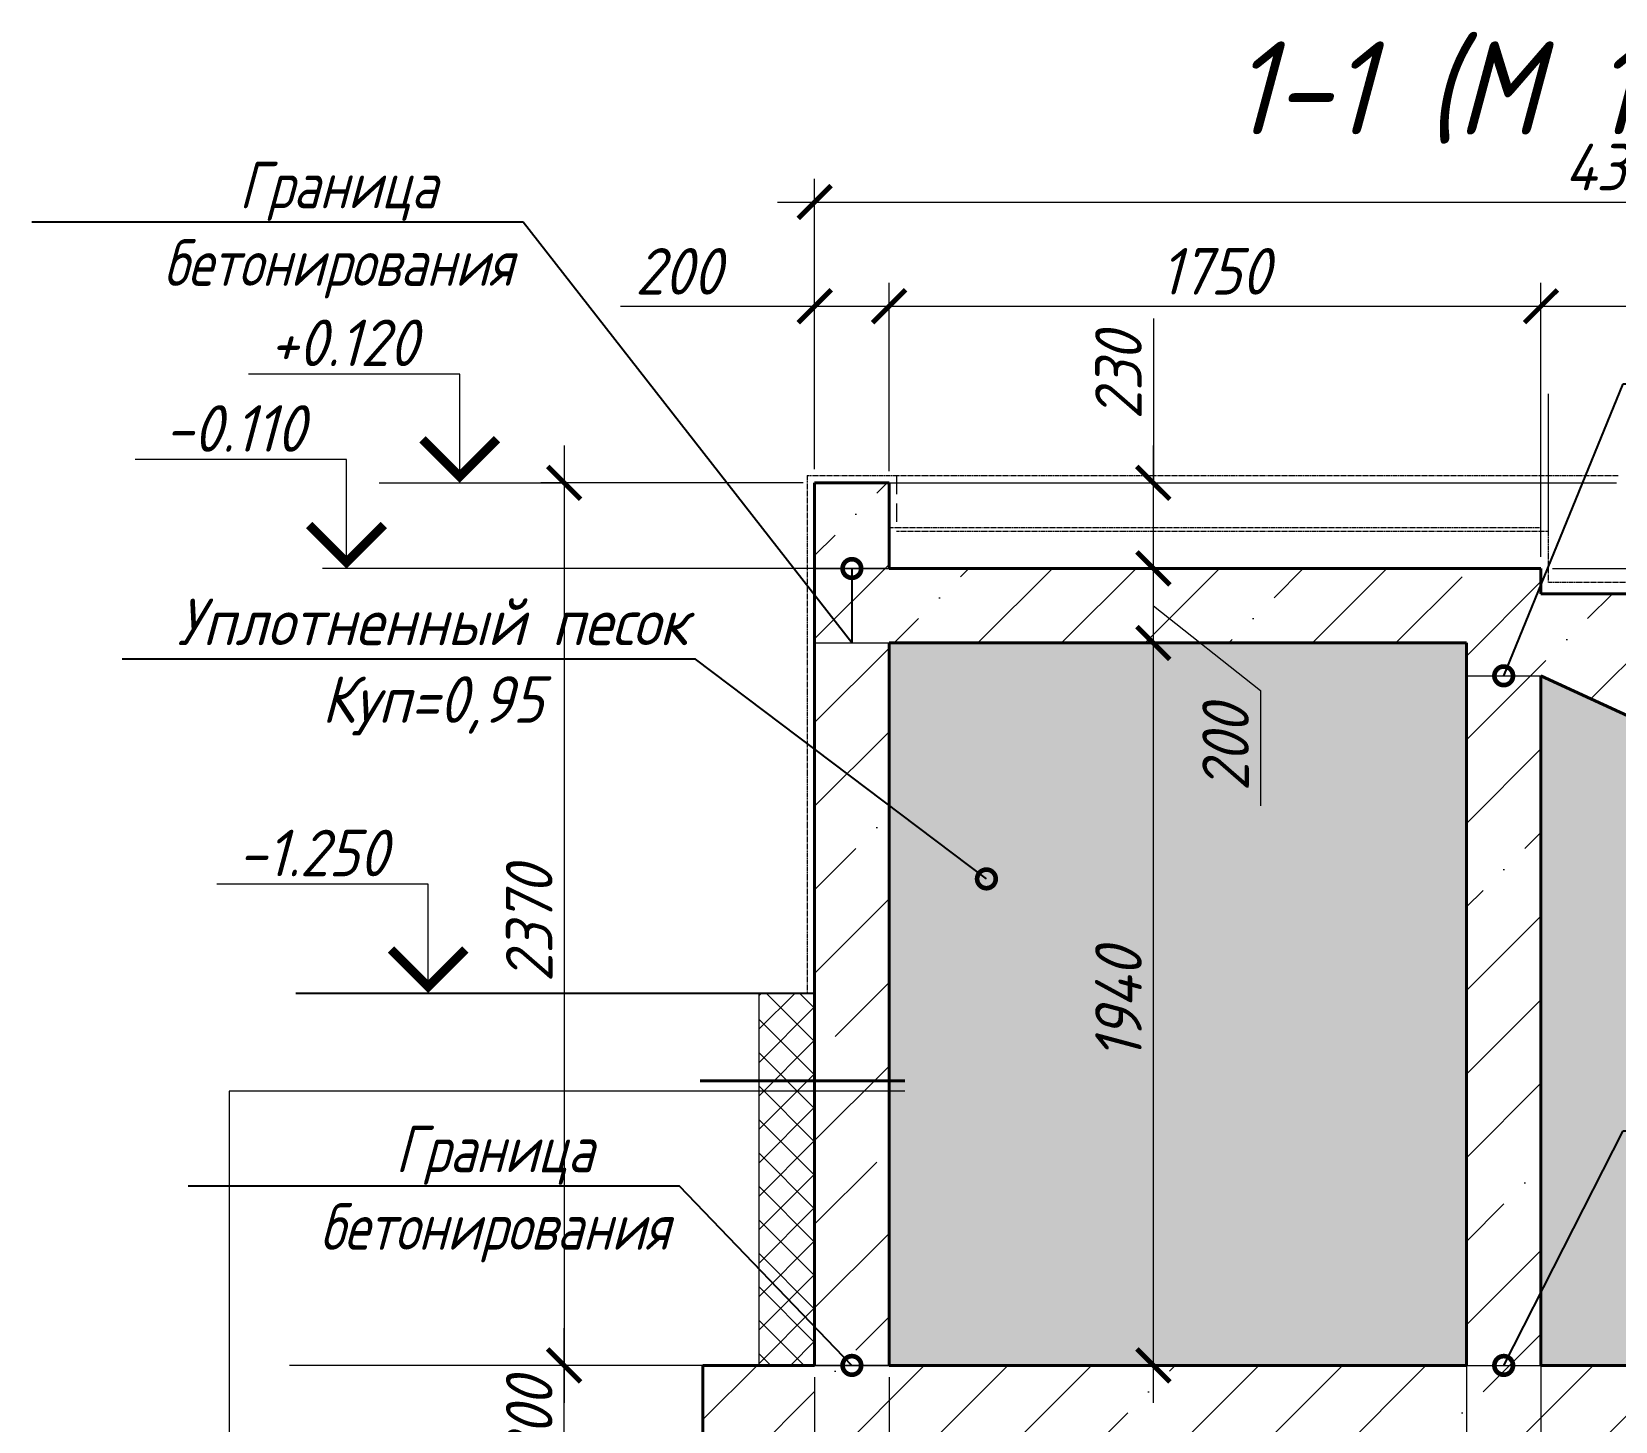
# Model space of a CAD drawing. Header units: millimetres. Extents: x 504091 to 2165846, y 135022 to 442887.
# Drawn here: x 1183179 to 1187431, y 239919 to 243650 of the extents above; entities that cross this region are included whole.
import ezdxf
from ezdxf import colors
from ezdxf.entities.mleader import LeaderData, LeaderLine
from ezdxf.math import Vec2, Vec3

# ---------------------------------------------------------------- set-up
doc = ezdxf.new("R2010")
doc.units = ezdxf.units.MM
doc.linetypes.add('( Dashed )', pattern=[0.75, 0.5, -0.25])
doc.layers.get('Defpoints').update_dxf_attribs({"color": 255})
doc.layers.add('!Defpoints', color=255, linetype='Continuous', lineweight=5, plot=False)
doc.layers.add('PS_Выноски', color=7, linetype='Continuous')
doc.layers.add('SGRAND', color=7, linetype='Continuous')
for name, color, linetype, lineweight in [('Аннотация', 7, 'Continuous', 9), ('Лестницы', 7, 'Continuous', 18), ('Монолит тонкий', 204, 'Continuous', 9), ('Размер', 7, 'Continuous', 13), ('размеры', 7, 'Continuous', 9), ('Размеры КР', 164, 'Continuous', 9), ('СПДС_+АР_Выноски', 4, 'Continuous', 9)]:
    doc.layers.add(name, color=color, linetype=linetype, lineweight=lineweight)
doc.styles.add('GOST 2.304_new', font='isocpeur.ttf', dxfattribs={"width": 0.9, "oblique": 15})
doc.linetypes.add('zem', pattern='A,1.9,[130,ltypeshp.shx,S=2.4,R=135,X=0.5,Y=-1.8],2,[130,ltypeshp.shx,S=2.4,R=135,X=0.5,Y=-1.8],2,[130,ltypeshp.shx,S=2.4,R=135,X=0.5,Y=-1.8],3.8', length=9.7)
doc.linetypes.add('зигзаг', pattern='A,0.00254,-5.08,[131,ltypeshp.shx,S=5.08,R=0,X=-5.08,Y=0],-10.16,[131,ltypeshp.shx,S=5.08,R=180,X=5.08,Y=0],-5.08', length=20.32254)
doc.dimstyles.new('SPDS 1_50', dxfattribs={"dimscale": 50, "dimtxt": 2.5, "dimasz": 1.77, "dimexe": 1.25, "dimexo": 0.625, "dimtad": 1, "dimdec": 0, "dimrnd": 0.001, "dimzin": 9, "dimtxsty": 'GOST 2.304_new', "dimblk": 'ARCHTICK', "dimcen": 2.5, "dimdle": 2, "dimclrt": 256, "dimadec": 0, "dimazin": 2, "dimtfac": 0.75, "dimtdec": 0, "dimtmove": 1, "dimatfit": 3, "dimfxl": 0, "dimtolj": 1, "dimlwd": 9, "dimlwe": 9, "dimarcsym": 0})

# ---------------------------------------------------------------- blocks, each defined once
blk = doc.blocks.new('_ArchTick')
at = {"color": 0, "linetype": 'ByBlock', "const_width": 0.15}
blk.add_lwpolyline([(-0.5, -0.5), (0.5, 0.5)], dxfattribs=at)
blk = doc.blocks.new('*D2224')
at = {"layer": 'Defpoints', "color": 0, "lineweight": 20, "transparency": 16777216}
for p in [(1184609.1, 240068.8), (1184981.6, 240068.8), (1184881.6, 239768.6)]:
    blk.add_point(p, dxfattribs=at)
at = {"layer": 'Размеры КР', "color": 0, "lineweight": 9, "transparency": 16777216}
for p, q in [((1184609.1, 239668.6), (1184609.1, 240168.8)), ((1184950.4, 240068.8), (1184546.6, 240068.8)), ((1184850.4, 239768.6), (1184546.6, 239768.6))]:
    blk.add_line(p, q, dxfattribs=at)
at = {"layer": 'Размеры КР', "color": 0, "lineweight": 9, "transparency": 16777216, "xscale": 88.5, "yscale": 88.5, "zscale": 88.5}
for p, rotation in [((1184609.1, 240068.8), 90), ((1184609.1, 239768.6), 270)]:
    blk.add_blockref('_ArchTick', p, dxfattribs=dict(at, rotation=rotation))
at = {"layer": 'Размеры КР', "lineweight": 20, "transparency": 16777216, "insert": (1184515.3, 239918.7), "char_height": 125, "attachment_point": 5, "rotation": 90, "style": 'GOST 2.304_new'}
blk.add_mtext('\\A1;300', dxfattribs=at)
blk = doc.blocks.new('*D2225')
at = {"layer": 'Defpoints', "color": 0, "lineweight": 20, "transparency": 16777216}
for p in [(1186078.3, 242008.8), (1186191, 242008.8), (1186146.9, 240068.8)]:
    blk.add_point(p, dxfattribs=at)
at = {"layer": 'Размеры КР', "color": 0, "lineweight": 9, "transparency": 16777216}
for p, q in [((1186191, 239968.8), (1186191, 242108.8)), ((1186109.5, 242008.8), (1186253.5, 242008.8)), ((1186178.1, 240068.8), (1186253.5, 240068.8))]:
    blk.add_line(p, q, dxfattribs=at)
at = {"layer": 'Размеры КР', "color": 0, "lineweight": 9, "transparency": 16777216, "xscale": 88.5, "yscale": 88.5, "zscale": 88.5}
for p, rotation in [((1186191, 242008.8), 90), ((1186191, 240068.8), 270)]:
    blk.add_blockref('_ArchTick', p, dxfattribs=dict(at, rotation=rotation))
at = {"layer": 'Размеры КР', "lineweight": 20, "transparency": 16777216, "insert": (1186097.3, 241038.8), "char_height": 125, "attachment_point": 5, "rotation": 90, "style": 'GOST 2.304_new'}
blk.add_mtext('\\A1;1940', dxfattribs=at)
blk = doc.blocks.new('*D2226')
at = {"layer": 'Defpoints', "color": 0, "lineweight": 20, "transparency": 16777216}
for p in [(1186056, 242208.8), (1186191, 242208.8), (1186078.3, 242008.8)]:
    blk.add_point(p, dxfattribs=at)
at = {"layer": 'Размеры КР', "color": 0, "lineweight": 9, "transparency": 16777216}
for p, q in [((1186191, 241908.8), (1186191, 242308.8)), ((1186087.3, 242208.8), (1186253.5, 242208.8)), ((1186191, 242108.8), (1186478.6, 241880.9)), ((1186109.5, 242008.8), (1186253.5, 242008.8)), ((1186478.6, 241880.9), (1186478.6, 241571.2))]:
    blk.add_line(p, q, dxfattribs=at)
at = {"layer": 'Размеры КР', "color": 0, "lineweight": 9, "transparency": 16777216, "xscale": 88.5, "yscale": 88.5, "zscale": 88.5}
for p, rotation in [((1186191, 242208.8), 90), ((1186191, 242008.8), 270)]:
    blk.add_blockref('_ArchTick', p, dxfattribs=dict(at, rotation=rotation))
at = {"layer": 'Размеры КР', "lineweight": 20, "transparency": 16777216, "insert": (1186384.9, 241726.1), "char_height": 125, "attachment_point": 5, "rotation": 90, "style": 'GOST 2.304_new'}
blk.add_mtext('\\A1;200', dxfattribs=at)
blk = doc.blocks.new('*D2227')
at = {"layer": 'Defpoints', "color": 0, "lineweight": 20, "transparency": 16777216}
for p in [(1185481.6, 242438.8), (1186191, 242438.8), (1186056, 242208.8)]:
    blk.add_point(p, dxfattribs=at)
at = {"layer": 'Размеры КР', "color": 0, "lineweight": 9, "transparency": 16777216}
for p, q in [((1186191, 242880.2), (1186191, 242438.8)), ((1186191, 242108.8), (1186191, 242538.8)), ((1185512.9, 242438.8), (1186253.5, 242438.8)), ((1186087.3, 242208.8), (1186253.5, 242208.8))]:
    blk.add_line(p, q, dxfattribs=at)
at = {"layer": 'Размеры КР', "color": 0, "lineweight": 9, "transparency": 16777216, "xscale": 88.5, "yscale": 88.5, "zscale": 88.5}
for p, rotation in [((1186191, 242438.8), 90), ((1186191, 242208.8), 270)]:
    blk.add_blockref('_ArchTick', p, dxfattribs=dict(at, rotation=rotation))
at = {"layer": 'Размеры КР', "lineweight": 20, "transparency": 16777216, "insert": (1186097.3, 242725.3), "char_height": 125, "attachment_point": 5, "rotation": 90, "style": 'GOST 2.304_new'}
blk.add_mtext('\\A1;230', dxfattribs=at)
blk = doc.blocks.new('*D2228')
at = {"layer": 'Defpoints', "color": 0, "lineweight": 20, "transparency": 16777216}
for p in [(1185481.6, 242913.1), (1185281.6, 242444.1), (1185481.6, 242438.8)]:
    blk.add_point(p, dxfattribs=at)
at = {"layer": 'Размеры КР', "color": 0, "lineweight": 9, "transparency": 16777216}
for p, q in [((1185281.6, 242475.4), (1185281.6, 242975.6)), ((1185481.6, 242470), (1185481.6, 242975.6)), ((1184760.5, 242913.1), (1185281.6, 242913.1)), ((1185181.6, 242913.1), (1185581.6, 242913.1))]:
    blk.add_line(p, q, dxfattribs=at)
at = {"layer": 'Размеры КР', "color": 0, "lineweight": 9, "transparency": 16777216, "xscale": 88.5, "yscale": 88.5, "zscale": 88.5, "rotation": 180}
blk.add_blockref('_ArchTick', (1185281.6, 242913.1), dxfattribs=at)
at = {"layer": 'Размеры КР', "color": 0, "lineweight": 9, "transparency": 16777216, "xscale": 88.5, "yscale": 88.5, "zscale": 88.5}
blk.add_blockref('_ArchTick', (1185481.6, 242913.1), dxfattribs=at)
at = {"layer": 'Размеры КР', "lineweight": 20, "transparency": 16777216, "insert": (1184915.4, 243006.9), "char_height": 125, "attachment_point": 5, "style": 'GOST 2.304_new'}
blk.add_mtext('\\A1;200', dxfattribs=at)
blk = doc.blocks.new('*D2229')
at = {"layer": 'Defpoints', "color": 0, "lineweight": 20, "transparency": 16777216}
for p in [(1187231.6, 242913.1), (1185481.6, 242438.8), (1187231.6, 242208.8)]:
    blk.add_point(p, dxfattribs=at)
at = {"layer": 'Размеры КР', "color": 0, "lineweight": 9, "transparency": 16777216}
for p, q in [((1185481.6, 242470), (1185481.6, 242975.6)), ((1187231.6, 242240), (1187231.6, 242975.6)), ((1185381.6, 242913.1), (1187331.6, 242913.1))]:
    blk.add_line(p, q, dxfattribs=at)
at = {"layer": 'Размеры КР', "color": 0, "lineweight": 9, "transparency": 16777216, "xscale": 88.5, "yscale": 88.5, "zscale": 88.5, "rotation": 180}
blk.add_blockref('_ArchTick', (1185481.6, 242913.1), dxfattribs=at)
at = {"layer": 'Размеры КР', "color": 0, "lineweight": 9, "transparency": 16777216, "xscale": 88.5, "yscale": 88.5, "zscale": 88.5}
blk.add_blockref('_ArchTick', (1187231.6, 242913.1), dxfattribs=at)
at = {"layer": 'Размеры КР', "lineweight": 20, "transparency": 16777216, "insert": (1186356.6, 243006.9), "char_height": 125, "attachment_point": 5, "style": 'GOST 2.304_new'}
blk.add_mtext('\\A1;1750', dxfattribs=at)
blk = doc.blocks.new('*D2230')
at = {"layer": 'Defpoints', "color": 0, "lineweight": 20, "transparency": 16777216}
for p in [(1189631.6, 242913.1), (1187231.6, 242208.8), (1189631.6, 241174.8)]:
    blk.add_point(p, dxfattribs=at)
at = {"layer": 'Размеры КР', "color": 0, "lineweight": 9, "transparency": 16777216}
for p, q in [((1187231.6, 242240), (1187231.6, 242975.6)), ((1189631.6, 241206), (1189631.6, 242975.6)), ((1187131.6, 242913.1), (1189731.6, 242913.1))]:
    blk.add_line(p, q, dxfattribs=at)
at = {"layer": 'Размеры КР', "color": 0, "lineweight": 9, "transparency": 16777216, "xscale": 88.5, "yscale": 88.5, "zscale": 88.5, "rotation": 180}
blk.add_blockref('_ArchTick', (1187231.6, 242913.1), dxfattribs=at)
at = {"layer": 'Размеры КР', "color": 0, "lineweight": 9, "transparency": 16777216, "xscale": 88.5, "yscale": 88.5, "zscale": 88.5}
blk.add_blockref('_ArchTick', (1189631.6, 242913.1), dxfattribs=at)
at = {"layer": 'Размеры КР', "lineweight": 20, "transparency": 16777216, "insert": (1188431.6, 243006.9), "char_height": 125, "attachment_point": 5, "style": 'GOST 2.304_new'}
blk.add_mtext('\\A1;300х8=2400', dxfattribs=at)
blk = doc.blocks.new('*D2233')
at = {"layer": 'Defpoints', "color": 0, "lineweight": 20, "transparency": 16777216}
for p in [(1187231.6, 242208.8), (1190067.2, 242208.8), (1187531.6, 242140.8)]:
    blk.add_point(p, dxfattribs=at)
at = {"layer": 'Размеры КР', "color": 0, "lineweight": 9, "transparency": 16777216}
for p, q in [((1190364.1, 242263.9), (1190364.1, 242494.8)), ((1190067.2, 242040.8), (1190067.2, 242308.8)), ((1190067.2, 242174.8), (1190364.1, 242263.9)), ((1187262.9, 242208.8), (1190129.7, 242208.8)), ((1187562.9, 242140.8), (1190129.7, 242140.8))]:
    blk.add_line(p, q, dxfattribs=at)
at = {"layer": 'Размеры КР', "color": 0, "lineweight": 9, "transparency": 16777216, "xscale": 88.5, "yscale": 88.5, "zscale": 88.5}
for p, rotation in [((1190067.2, 242208.8), 90), ((1190067.2, 242140.8), 270)]:
    blk.add_blockref('_ArchTick', p, dxfattribs=dict(at, rotation=rotation))
at = {"layer": 'Размеры КР', "lineweight": 20, "transparency": 16777216, "insert": (1190270.4, 242379.4), "char_height": 125, "attachment_point": 5, "rotation": 90, "style": 'GOST 2.304_new'}
blk.add_mtext('\\A1;68', dxfattribs=at)
blk = doc.blocks.new('*D2234')
at = {"layer": 'Defpoints', "color": 0, "lineweight": 20, "transparency": 16777216}
for p in [(1185281.6, 240068.8), (1184981.6, 239768.6), (1185281.6, 239407.1)]:
    blk.add_point(p, dxfattribs=at)
at = {"layer": 'Размеры КР', "color": 0, "lineweight": 9, "transparency": 16777216}
for p, q in [((1185281.6, 240037.5), (1185281.6, 239344.6)), ((1184981.6, 239737.3), (1184981.6, 239344.6)), ((1184881.6, 239407.1), (1185381.6, 239407.1))]:
    blk.add_line(p, q, dxfattribs=at)
at = {"layer": 'Размеры КР', "color": 0, "lineweight": 9, "transparency": 16777216, "xscale": 88.5, "yscale": 88.5, "zscale": 88.5, "rotation": 180}
blk.add_blockref('_ArchTick', (1184981.6, 239407.1), dxfattribs=at)
at = {"layer": 'Размеры КР', "color": 0, "lineweight": 9, "transparency": 16777216, "xscale": 88.5, "yscale": 88.5, "zscale": 88.5}
blk.add_blockref('_ArchTick', (1185281.6, 239407.1), dxfattribs=at)
at = {"layer": 'Размеры КР', "lineweight": 20, "transparency": 16777216, "insert": (1185131.6, 239500.9), "char_height": 125, "attachment_point": 5, "style": 'GOST 2.304_new'}
blk.add_mtext('\\A1;300', dxfattribs=at)
blk = doc.blocks.new('*D2235')
at = {"layer": 'Defpoints', "color": 0, "lineweight": 20, "transparency": 16777216}
for p in [(1185281.6, 240068.8), (1185481.6, 240068.8), (1185481.6, 239407.1)]:
    blk.add_point(p, dxfattribs=at)
at = {"layer": 'Размеры КР', "color": 0, "lineweight": 9, "transparency": 16777216}
for p, q in [((1185281.6, 240037.5), (1185281.6, 239344.6)), ((1185481.6, 240037.5), (1185481.6, 239344.6)), ((1185181.6, 239407.1), (1185581.6, 239407.1)), ((1185381.6, 239407.1), (1185470.7, 239110.2)), ((1185470.7, 239110.2), (1185780.5, 239110.2))]:
    blk.add_line(p, q, dxfattribs=at)
at = {"layer": 'Размеры КР', "color": 0, "lineweight": 9, "transparency": 16777216, "xscale": 88.5, "yscale": 88.5, "zscale": 88.5, "rotation": 180}
blk.add_blockref('_ArchTick', (1185281.6, 239407.1), dxfattribs=at)
at = {"layer": 'Размеры КР', "color": 0, "lineweight": 9, "transparency": 16777216, "xscale": 88.5, "yscale": 88.5, "zscale": 88.5}
blk.add_blockref('_ArchTick', (1185481.6, 239407.1), dxfattribs=at)
at = {"layer": 'Размеры КР', "lineweight": 20, "transparency": 16777216, "insert": (1185625.6, 239204), "char_height": 125, "attachment_point": 5, "style": 'GOST 2.304_new'}
blk.add_mtext('\\A1;200', dxfattribs=at)
blk = doc.blocks.new('*D2236')
at = {"layer": 'Defpoints', "color": 0, "lineweight": 20, "transparency": 16777216}
for p in [(1187031.6, 240113.5), (1185481.6, 240068.8), (1187031.6, 239407.1)]:
    blk.add_point(p, dxfattribs=at)
at = {"layer": 'Размеры КР', "color": 0, "lineweight": 9, "transparency": 16777216}
for p, q in [((1187031.6, 240082.3), (1187031.6, 239344.6)), ((1185481.6, 240037.5), (1185481.6, 239344.6)), ((1185381.6, 239407.1), (1187131.6, 239407.1))]:
    blk.add_line(p, q, dxfattribs=at)
at = {"layer": 'Размеры КР', "color": 0, "lineweight": 9, "transparency": 16777216, "xscale": 88.5, "yscale": 88.5, "zscale": 88.5, "rotation": 180}
blk.add_blockref('_ArchTick', (1185481.6, 239407.1), dxfattribs=at)
at = {"layer": 'Размеры КР', "color": 0, "lineweight": 9, "transparency": 16777216, "xscale": 88.5, "yscale": 88.5, "zscale": 88.5}
blk.add_blockref('_ArchTick', (1187031.6, 239407.1), dxfattribs=at)
at = {"layer": 'Размеры КР', "lineweight": 20, "transparency": 16777216, "insert": (1186256.6, 239500.9), "char_height": 125, "attachment_point": 5, "style": 'GOST 2.304_new'}
blk.add_mtext('\\A1;1550', dxfattribs=at)
blk = doc.blocks.new('*D2237')
at = {"layer": 'Defpoints', "color": 0, "lineweight": 20, "transparency": 16777216}
for p in [(1187031.6, 240113.5), (1187231.6, 240113.5), (1187231.6, 239407.1)]:
    blk.add_point(p, dxfattribs=at)
at = {"layer": 'Размеры КР', "color": 0, "lineweight": 9, "transparency": 16777216}
for p, q in [((1187031.6, 240082.3), (1187031.6, 239344.6)), ((1187231.6, 240082.3), (1187231.6, 239344.6)), ((1186931.6, 239407.1), (1187331.6, 239407.1)), ((1187131.6, 239407.1), (1187029.1, 239173.6)), ((1187029.1, 239173.6), (1186719.3, 239173.6))]:
    blk.add_line(p, q, dxfattribs=at)
at = {"layer": 'Размеры КР', "color": 0, "lineweight": 9, "transparency": 16777216, "xscale": 88.5, "yscale": 88.5, "zscale": 88.5, "rotation": 180}
blk.add_blockref('_ArchTick', (1187031.6, 239407.1), dxfattribs=at)
at = {"layer": 'Размеры КР', "color": 0, "lineweight": 9, "transparency": 16777216, "xscale": 88.5, "yscale": 88.5, "zscale": 88.5}
blk.add_blockref('_ArchTick', (1187231.6, 239407.1), dxfattribs=at)
at = {"layer": 'Размеры КР', "lineweight": 20, "transparency": 16777216, "insert": (1186874.2, 239267.4), "char_height": 125, "attachment_point": 5, "style": 'GOST 2.304_new'}
blk.add_mtext('\\A1;200', dxfattribs=at)
blk = doc.blocks.new('*D2238')
at = {"layer": 'Defpoints', "color": 0, "lineweight": 20, "transparency": 16777216}
for p in [(1187231.6, 240113.5), (1189431.6, 240113.5), (1189431.6, 239407.1)]:
    blk.add_point(p, dxfattribs=at)
at = {"layer": 'Размеры КР', "color": 0, "lineweight": 9, "transparency": 16777216}
for p, q in [((1187231.6, 240082.3), (1187231.6, 239344.6)), ((1189431.6, 240082.3), (1189431.6, 239344.6)), ((1187131.6, 239407.1), (1189531.6, 239407.1))]:
    blk.add_line(p, q, dxfattribs=at)
at = {"layer": 'Размеры КР', "color": 0, "lineweight": 9, "transparency": 16777216, "xscale": 88.5, "yscale": 88.5, "zscale": 88.5, "rotation": 180}
blk.add_blockref('_ArchTick', (1187231.6, 239407.1), dxfattribs=at)
at = {"layer": 'Размеры КР', "color": 0, "lineweight": 9, "transparency": 16777216, "xscale": 88.5, "yscale": 88.5, "zscale": 88.5}
blk.add_blockref('_ArchTick', (1189431.6, 239407.1), dxfattribs=at)
at = {"layer": 'Размеры КР', "lineweight": 20, "transparency": 16777216, "insert": (1188331.6, 239500.9), "char_height": 125, "attachment_point": 5, "style": 'GOST 2.304_new'}
blk.add_mtext('\\A1;2200', dxfattribs=at)
blk = doc.blocks.new('*D2241')
at = {"layer": 'Defpoints', "color": 0, "lineweight": 20, "transparency": 16777216}
for p in [(1189631.6, 243193), (1185281.6, 242444.1), (1189631.6, 241174.8)]:
    blk.add_point(p, dxfattribs=at)
at = {"layer": 'Размеры КР', "color": 0, "lineweight": 9, "transparency": 16777216}
for p, q in [((1185281.6, 242475.4), (1185281.6, 243255.5)), ((1189631.6, 241206), (1189631.6, 243255.5)), ((1185181.6, 243193), (1189731.6, 243193))]:
    blk.add_line(p, q, dxfattribs=at)
at = {"layer": 'Размеры КР', "color": 0, "lineweight": 9, "transparency": 16777216, "xscale": 88.5, "yscale": 88.5, "zscale": 88.5, "rotation": 180}
blk.add_blockref('_ArchTick', (1185281.6, 243193), dxfattribs=at)
at = {"layer": 'Размеры КР', "color": 0, "lineweight": 9, "transparency": 16777216, "xscale": 88.5, "yscale": 88.5, "zscale": 88.5}
blk.add_blockref('_ArchTick', (1189631.6, 243193), dxfattribs=at)
at = {"layer": 'Размеры КР', "lineweight": 20, "transparency": 16777216, "insert": (1187456.6, 243286.7), "char_height": 125, "attachment_point": 5, "style": 'GOST 2.304_new'}
blk.add_mtext('\\A1;4350', dxfattribs=at)
blk = doc.blocks.new('*D2242')
at = {"layer": 'Defpoints', "color": 0, "lineweight": 20, "transparency": 16777216}
for p in [(1185281.6, 242438.8), (1184609.1, 240068.8), (1185281.6, 240068.8)]:
    blk.add_point(p, dxfattribs=at)
at = {"layer": 'Размеры КР', "color": 0, "lineweight": 9, "transparency": 16777216}
for p, q in [((1184609.1, 242538.8), (1184609.1, 239968.8)), ((1185250.4, 242438.8), (1184546.6, 242438.8)), ((1185250.4, 240068.8), (1184546.6, 240068.8))]:
    blk.add_line(p, q, dxfattribs=at)
at = {"layer": 'Размеры КР', "color": 0, "lineweight": 9, "transparency": 16777216, "xscale": 88.5, "yscale": 88.5, "zscale": 88.5}
for p, rotation in [((1184609.1, 242438.8), 90), ((1184609.1, 240068.8), 270)]:
    blk.add_blockref('_ArchTick', p, dxfattribs=dict(at, rotation=rotation))
at = {"layer": 'Размеры КР', "lineweight": 20, "transparency": 16777216, "insert": (1184515.3, 241253.8), "char_height": 125, "attachment_point": 5, "rotation": 90, "style": 'GOST 2.304_new'}
blk.add_mtext('\\A1;2370', dxfattribs=at)
blk = doc.blocks.new('_DotSmall')
at = {"color": 0, "linetype": 'ByBlock', "lineweight": 35, "const_width": 0.5}
blk.add_lwpolyline([(-0.0625, 0, 1), (0.0625, 0, 1)], format="xyb", close=True, dxfattribs=at)

msp = doc.modelspace()

# ---------------------------------------------------------------- hatches: boundary and pattern name
at = {"layer": 'SGRAND', "lineweight": 20}
h = msp.add_hatch(dxfattribs=at)
h.set_pattern_fill('ANSI35', color=256, scale=50)
h.set_pattern_definition([(45, (9315.48, 0), (-224.5064, 224.5064), []), (45, (9540, 0), (-224.5064, 224.5064), [396.875, -79.375, 0, -79.375])])
h.paths.add_polyline_path([(1189931.6488, 240068.7914), (1189631.6488, 240068.7914), (1189631.6488, 241174.7914), (1189331.6488, 241174.7914), (1189331.6488, 241312.7914), (1189031.6488, 241312.7914), (1189031.6488, 241450.7914), (1188731.6488, 241450.7914), (1188731.6488, 241588.7914), (1188431.6488, 241588.7914), (1188431.6488, 241726.7914), (1188131.6488, 241726.7914), (1188131.6488, 241864.7914), (1187831.6488, 241864.7914), (1187831.6488, 242002.7914), (1187531.6488, 242002.7914), (1187531.6488, 242140.7914), (1187231.6488, 242140.7914), (1187231.6488, 242208.7914), (1185481.6488, 242208.7914), (1185481.6488, 242438.7914), (1185281.6488, 242438.7914), (1185281.6488, 240068.7914), (1184981.6488, 240068.7914), (1184981.6488, 239770.5985), (1189931.6488, 239770.5985)])
h.paths.add_polyline_path([(1185481.6488, 240068.7914), (1185481.6488, 242008.7914), (1187031.6488, 242008.7914), (1187031.6488, 240068.7914)], flags=16)
h.paths.add_polyline_path([(1187231.6488, 240068.7914), (1187231.6488, 241920.6459), (1189431.6488, 240908.6459), (1189431.6488, 240068.7914)], flags=16)
at = {"layer": 'SGRAND', "lineweight": 9}
h = msp.add_hatch(dxfattribs=at)
h.set_pattern_fill('AR-SAND', color=256, scale=1.5)
h.set_pattern_definition([(37.5, (9315.48, 0), (-2.400047, 73.4119856), [0, -57.912, 0, -64.77, 0, -61.9125]), (7.5, (9315.48, 0), (67.4284925, 107.523765), [0, -31.242, 0, -52.197, 0, -20.0025]), (327.5, (9268.62, 0), (118.6488555, 0.2155777), [0, -19.05, 0, -68.58, 0, -89.535]), (317.5, (9268.62, 0), (114.533468, 33.4393985), [0, -9.525, 0, -44.958, 0, -51.435])])
h.paths.add_polyline_path([(1187031.6488, 242008.7914), (1185481.6488, 242008.7914), (1185481.6488, 240068.7914), (1187031.6488, 240068.7914)])
h.paths.add_polyline_path([(1187231.6488, 241920.6459), (1187231.6488, 240068.7914), (1189431.6488, 240068.7914), (1189431.6488, 240908.6459)])
at = {"layer": 'SGRAND', "lineweight": 20}
h = msp.add_hatch(dxfattribs=at)
h.set_pattern_fill('ANSI37', color=256, scale=20)
h.set_pattern_definition([(45, (9315.48, 0), (-44.9012806, 44.9012806), []), (135, (9315.48, 0), (-44.9012806, -44.9012806), [])])
h.paths.add_polyline_path([(1185281.6488, 241068.7914), (1185131.6488, 241068.7914), (1185131.6488, 240390.8065), (1185281.6488, 240197.5974)])
h.paths.add_polyline_path([(1185131.6488, 240390.8065), (1185131.6488, 240068.7914), (1185281.6488, 240068.7914), (1185281.6488, 240197.5974)])

# ---------------------------------------------------------------- linework, layer by layer
at = {"layer": '!Defpoints', "linetype": '( Dashed )', "lineweight": 9, "ltscale": 5}
msp.add_line((1185481.6488, 242318.7914), (1187231.6488, 242318.7914), dxfattribs=at)
at = {"layer": 'PS_Выноски', "linetype": 'zem'}
msp.add_line((1183888.9565, 241068.7914), (1185281.6488, 241068.7914), dxfattribs=at)
at = {"layer": 'SGRAND', "lineweight": 20}
msp.add_line((1185131.6488, 241068.7914), (1185131.6488, 240068.7914), dxfattribs=at)
at = {"layer": 'Лестницы', "color": 5, "linetype": '( Dashed )', "lineweight": 9, "ltscale": 5}
for p, q in [((1185261.6488, 242458.7914), (1185261.6488, 241068.7914)), ((1185261.6488, 242458.7914), (1185501.6488, 242458.7914)), ((1185501.6488, 242458.7914), (1187438.5656, 242458.7914)), ((1185501.6488, 242308.7914), (1187251.6488, 242308.7914)), ((1187251.6488, 242170.7914), (1187251.6488, 242308.7914))]:
    msp.add_line(p, q, dxfattribs=at)
at = {"layer": 'Лестницы', "color": 5, "linetype": '( Dashed )', "lineweight": 9, "ltscale": 100}
msp.add_line((1185501.6488, 242458.7914), (1185501.6488, 242308.7914), dxfattribs=at)
at = {"layer": 'Лестницы', "color": 5, "linetype": '( Dashed )', "lineweight": 9, "ltscale": 5}
msp.add_lwpolyline([(1187551.6488, 242032.7914), (1187551.6488, 242170.7914), (1187251.6488, 242170.7914)], dxfattribs=at)
at = {"layer": 'Монолит тонкий', "lineweight": 40, "ltscale": 100}
for p, q in [((1185281.6488, 242438.7914), (1185281.6488, 240068.7914)), ((1185281.6488, 242438.7914), (1185481.6488, 242438.7914)), ((1185481.6488, 242438.7914), (1185481.6488, 242208.7914)), ((1185481.6488, 242208.7914), (1187231.6488, 242208.7914)), ((1187231.6488, 242208.7914), (1187231.6488, 242140.7914)), ((1185481.6488, 242008.7914), (1187031.6488, 242008.7914)), ((1185481.6488, 242008.7914), (1185481.6488, 240068.7914)), ((1187031.6488, 242008.7914), (1187031.6488, 240068.7914)), ((1187231.6488, 241920.6459), (1189431.6488, 240908.6459)), ((1187231.6488, 241920.6459), (1187231.6488, 240068.7914)), ((1184981.6488, 240068.7914), (1185281.6488, 240068.7914)), ((1184981.6488, 240068.7914), (1184981.6488, 239768.5985)), ((1185481.6488, 240068.7914), (1187031.6488, 240068.7914)), ((1187231.6488, 240068.7914), (1189431.6488, 240068.7914))]:
    msp.add_line(p, q, dxfattribs=at)
at = {"layer": 'Монолит тонкий', "lineweight": 18, "ltscale": 100}
msp.add_line((1185481.6488, 242438.7914), (1187434.1862, 242438.7914), dxfattribs=at)
at = {"layer": 'Монолит тонкий', "lineweight": 40, "ltscale": 100}
msp.add_lwpolyline([(1189631.6488, 240069.7914), (1189631.6488, 241174.7914), (1189331.6488, 241174.7914), (1189331.6488, 241312.7914), (1189031.6488, 241312.7914), (1189031.6488, 241450.7914), (1188731.6488, 241450.7914), (1188731.6488, 241588.7914), (1188431.6488, 241588.7914), (1188431.6488, 241726.7914), (1188131.6488, 241726.7914), (1188131.6488, 241864.7914), (1187831.6488, 241864.7914), (1187831.6488, 242002.7914), (1187531.6488, 242002.7914), (1187531.6488, 242140.7914), (1187231.6488, 242140.7914)], dxfattribs=at)
at = {"layer": 'размеры', "ltscale": 50}
for points in [[(1184328.7333, 242438.7914), (1184328.7333, 242731.095), (1183761.6118, 242731.095)], [(1184024.6775, 242208.7914), (1184024.6775, 242501.095), (1183457.556, 242501.095)], [(1184243.8356, 241068.7914), (1184243.8356, 241361.095), (1183676.7141, 241361.095)]]:
    msp.add_lwpolyline(points, dxfattribs=at)
at = {"layer": 'размеры', "ltscale": 50, "const_width": 24}
for points in [[(1184228.7333, 242555.7619), (1184328.7333, 242455.7619), (1184428.7333, 242555.7619)], [(1183924.6775, 242325.7619), (1184024.6775, 242225.7619), (1184124.6775, 242325.7619)], [(1184343.8356, 241185.7619), (1184243.8356, 241085.7619), (1184143.8356, 241185.7619)]]:
    msp.add_lwpolyline(points, dxfattribs=at)
at = {"layer": 'Размеры КР', "lineweight": 20}
for p, q in [((1187251.6488, 242308.7914), (1187251.6488, 242677.4431)), ((1184112.1635, 242438.7914), (1184609.0735, 242438.7914)), ((1185470.9101, 242208.7914), (1183960.1802, 242208.7914)), ((1185633.4097, 240068.7914), (1183872.001, 240068.7914))]:
    msp.add_line(p, q, dxfattribs=at)
at = {"layer": 'Размеры КР', "linetype": 'зигзаг', "lineweight": 20}
for p, q in [((1185281.6488, 242208.7914), (1185481.6488, 242208.7914)), ((1185281.6488, 242008.7914), (1185481.6488, 242008.7914)), ((1187031.6488, 241920.6459), (1187231.6488, 241920.6459)), ((1185281.6488, 240068.7914), (1185481.6488, 240068.7914)), ((1187031.6488, 240068.7914), (1187231.6488, 240068.7914))]:
    msp.add_line(p, q, dxfattribs=at)
at = {"layer": 'Размеры КР', "lineweight": 40}
msp.add_line((1184974.3509, 240833.4618), (1185524.0316, 240833.4618), dxfattribs=at)
at = {"layer": 'СПДС_+АР_Выноски', "color": 251, "ltscale": 100, "true_color": 0x636466}
for p, q in [((1185524.0316, 240805.1953), (1183709.7885, 240805.1953)), ((1183709.7885, 240805.1953), (1183709.7885, 237491.636))]:
    msp.add_line(p, q, dxfattribs=at)

# ---------------------------------------------------------------- texts
at = {"layer": 'Аннотация', "lineweight": 9, "insert": (1182508.5884, 243624.2415), "char_height": 250, "attachment_point": 1, "line_spacing_factor": 1.022766, "style": 'GOST 2.304_new'}
msp.add_mtext_dynamic_manual_height_columns('\\pi3890.58605;1-1 (М 1:50)', width=9480.531459, gutter_width=2500, heights=[1983.7092], dxfattribs=at)
at = {"layer": 'размеры', "ltscale": 50, "style": 'GOST 2.304_new', "oblique": 15, "width": 0.9}
for s, p in [('+0.120', (1183817.8889, 242752.3812)), ('-0.110', (1183536.3331, 242522.3812)), ('-1.250', (1183732.9912, 241382.3812))]:
    msp.add_text(s, height=125, dxfattribs=at).set_placement(p)

# ---------------------------------------------------------------- dimensions: what is measured, and where the dimension line sits
at = {"layer": 'Размеры КР', "lineweight": 20}
for base, p1, p2, picture, middle in [((1189631.6488, 243192.9579), (1185281.6488, 242444.1039), (1189631.6488, 241174.7914), '*D2241', (1187456.6488, 243286.7079)), ((1187231.6488, 242913.1379), (1185481.6488, 242438.7914), (1187231.6488, 242208.7914), '*D2229', (1186356.6488, 243006.8879)), ((1187031.6488, 239407.1218), (1185481.6488, 240068.7914), (1187031.6488, 240113.5348), '*D2236', (1186256.6488, 239500.8718)), ((1189431.6488, 239407.1218), (1187231.6488, 240113.5348), (1189431.6488, 240113.5348), '*D2238', (1188331.6488, 239500.8718)), ((1185481.6488, 239407.1218), (1185281.6488, 240068.7914), (1185481.6488, 240068.7914), '*D2235', (1185501.9613, 239203.9968))]:
    dim = msp.add_linear_dim(base=base, p1=p1, p2=p2, dimstyle='SPDS 1_50', dxfattribs=at)
    dim.commit()
    dim.dimension.update_dxf_attribs({"geometry": picture, "text_midpoint": middle})
for base, p1, p2, picture, middle in [((1185481.6488, 242913.1379), (1185281.6488, 242444.1039), (1185481.6488, 242438.7914), '*D2228', (1184915.3587, 242904.8227)), ((1187231.6488, 239407.1218), (1187031.6488, 240113.5348), (1187231.6488, 240113.5348), '*D2237', (1186997.8364, 239173.606)), ((1185281.6488, 239407.1218), (1184981.6488, 239768.5985), (1185281.6488, 240068.7914), '*D2234', (1185131.6488, 239407.1218))]:
    dim = msp.add_linear_dim(base=base, p1=p1, p2=p2, dimstyle='SPDS 1_50', dxfattribs=at)
    dim.commit()
    dim.dimension.update_dxf_attribs({"geometry": picture, "text_midpoint": middle, "dimtype": 160})
dim = msp.add_linear_dim(base=(1189631.6488, 242913.1379), p1=(1187231.6488, 242208.7914), p2=(1189631.6488, 241174.7914), text='300х8=<>', dimstyle='SPDS 1_50', dxfattribs=at)
dim.commit()
dim.dimension.update_dxf_attribs({"geometry": '*D2230', "text_midpoint": (1188431.6488, 243006.8879)})
for base, p1, p2, picture, middle in [((1186191.0151, 242438.7914), (1186056.01, 242208.7914), (1185481.6488, 242438.7914), '*D2227', (1186161.0919, 242725.3176)), ((1186191.0151, 242208.7914), (1186078.2794, 242008.7914), (1186056.01, 242208.7914), '*D2226', (1186478.6199, 241849.6726)), ((1184609.0735, 240068.7914), (1184881.6488, 239768.5985), (1184981.6488, 240068.7914), '*D2224', (1184609.0735, 239918.6949))]:
    dim = msp.add_linear_dim(base=base, p1=p1, p2=p2, angle=90, dimstyle='SPDS 1_50', dxfattribs=at)
    dim.commit()
    dim.dimension.update_dxf_attribs({"geometry": picture, "text_midpoint": middle, "dimtype": 160})
for base, p1, p2, picture, middle in [((1184609.0735, 240068.7914), (1185281.6488, 242438.7914), (1185281.6488, 240068.7914), '*D2242', (1184515.3235, 241253.7914)), ((1190067.2415, 242208.7914), (1187531.6488, 242140.7914), (1187231.6488, 242208.7914), '*D2233', (1190270.3665, 242295.1039)), ((1186191.0151, 242008.7914), (1186146.8654, 240068.7914), (1186078.2794, 242008.7914), '*D2225', (1186097.2651, 241038.7914))]:
    dim = msp.add_linear_dim(base=base, p1=p1, p2=p2, angle=90, dimstyle='SPDS 1_50', dxfattribs=at)
    dim.commit()
    dim.dimension.update_dxf_attribs({"geometry": picture, "text_midpoint": middle})

# ---------------------------------------------------------------- leaders
at = {"layer": 'Размер', "ltscale": 20}
ml = msp.add_multileader_mtext('Standard', dxfattribs=at)
ml.set_content('\\A1;{\\W0.8;Граница бетонирования}', color=256, style='GOST 2.304_new')
ml.set_leader_properties()
ml.set_arrow_properties(name='DOTSMALL')
ml.build(insert=Vec2(0, 0))
ml.multileader.update_dxf_attribs({"text_left_attachment_type": 6, "text_right_attachment_type": 6, "dogleg_length": 1, "arrow_head_size": 100})
ctx = ml.context
ctx.base_point, ctx.char_height, ctx.arrow_head_size, ctx.landing_gap_size, ctx.plane_origin = Vec3(1183525.4835, 243138.6918), 125, 100, 0, Vec3(1164859.0747, 387561.5331)
ctx.left_attachment, ctx.right_attachment, ctx.text_align_type = 6, 6, 1
notes = []
notes.append((ctx, [(0, (1, 1, 0), (1184498.9771, 243138.6918), (-1, 0), 20, [(1, [(1185381.6488, 242208.7914), (1185381.6488, 242008.7914)], 0, [])])]))
ctx.mtext.insert, ctx.mtext.rotation, ctx.mtext.width, ctx.mtext.alignment, ctx.mtext.flow_direction = Vec3(1184002.2303, 243301.1918), 6.283185307, 1286.674802, 2, 5
ml = msp.add_multileader_mtext('Standard', dxfattribs=at)
ml.set_content('\\A1;{\\W0.8;Граница бетонирования}', color=256, style='GOST 2.304_new')
ml.set_leader_properties()
ml.set_arrow_properties(name='DOTSMALL')
ml.build(insert=Vec2(0, 0))
ml.multileader.update_dxf_attribs({"text_left_attachment_type": 6, "text_right_attachment_type": 6, "dogleg_length": 1, "arrow_head_size": 100})
ctx = ml.context
ctx.base_point, ctx.char_height, ctx.arrow_head_size, ctx.landing_gap_size, ctx.plane_origin = Vec3(1187472.3859, 242705.0727), 125, 100, 0, Vec3(1166609.0747, 387273.3876)
ctx.left_attachment, ctx.right_attachment, ctx.text_align_type = 6, 6, 1
notes.append((ctx, [(1, (1, 1, 0), (1187452.3859, 242705.0727), (1, 0), 20, [(0, [(1187131.6488, 241920.6459)], 0, [])])]))
ctx.mtext.insert, ctx.mtext.rotation, ctx.mtext.width, ctx.mtext.alignment, ctx.mtext.flow_direction = Vec3(1187949.1327, 242867.5727), 6.283185307, 1286.674802, 2, 5
ml = msp.add_multileader_mtext('Standard', dxfattribs=at)
ml.set_content('\\A1;Уплотненный песок\\PКуп=0,95', color=256, style='GOST 2.304_new')
ml.set_leader_properties()
ml.set_arrow_properties(name='DOTSMALL')
ml.build(insert=Vec2(0, 0))
ml.multileader.update_dxf_attribs({"text_left_attachment_type": 6, "text_right_attachment_type": 6, "dogleg_length": 1, "arrow_head_size": 100})
ctx = ml.context
ctx.base_point, ctx.char_height, ctx.arrow_head_size, ctx.landing_gap_size, ctx.plane_origin = Vec3(1183569.5082, 241965.3533), 125, 100, 0, Vec3(1166240.3889, 389865.221)
ctx.left_attachment, ctx.right_attachment, ctx.text_align_type = 6, 6, 1
notes.append((ctx, [(0, (1, 1, 0), (1184961.7518, 241965.3533), (-1, 0), 20, [(0, [(1185742.8254, 241375.3121)], 0, [])])]))
ctx.mtext.insert, ctx.mtext.rotation, ctx.mtext.width, ctx.mtext.alignment, ctx.mtext.flow_direction = Vec3(1184255.63, 242127.8533), 6.283185307, 1664.96034, 2, 5
ml = msp.add_multileader_mtext('Standard', dxfattribs=at)
ml.set_content('\\A1;{\\W0.8;Граница бетонирования}', color=256, style='GOST 2.304_new')
ml.set_leader_properties()
ml.set_arrow_properties(name='DOTSMALL')
ml.build(insert=Vec2(0, 0))
ml.multileader.update_dxf_attribs({"text_left_attachment_type": 6, "text_right_attachment_type": 6, "dogleg_length": 1, "arrow_head_size": 100})
ctx = ml.context
ctx.base_point, ctx.char_height, ctx.arrow_head_size, ctx.landing_gap_size, ctx.plane_origin = Vec3(1187472.3859, 240698.4888), 125, 100, 0, Vec3(1166609.0747, 385421.5331)
ctx.left_attachment, ctx.right_attachment, ctx.text_align_type = 6, 6, 1
notes.append((ctx, [(1, (1, 1, 0), (1187452.3859, 240698.4888), (1, 0), 20, [(0, [(1187131.6488, 240068.7914)], 0, [])])]))
ctx.mtext.insert, ctx.mtext.rotation, ctx.mtext.width, ctx.mtext.alignment, ctx.mtext.flow_direction = Vec3(1187949.1327, 240860.9888), 6.283185307, 1286.674802, 2, 5
ml = msp.add_multileader_mtext('Standard', dxfattribs=at)
ml.set_content('\\A1;{\\W0.8;Граница бетонирования}', color=256, style='GOST 2.304_new')
ml.set_leader_properties()
ml.set_arrow_properties(name='DOTSMALL')
ml.build(insert=Vec2(0, 0))
ml.multileader.update_dxf_attribs({"text_left_attachment_type": 6, "text_right_attachment_type": 6, "dogleg_length": 1, "arrow_head_size": 100})
ctx = ml.context
ctx.base_point, ctx.char_height, ctx.arrow_head_size, ctx.landing_gap_size, ctx.plane_origin = Vec3(1183945.2923, 240550.2623), 125, 100, 0, Vec3(1164859.0747, 385421.5331)
ctx.left_attachment, ctx.right_attachment, ctx.text_align_type = 6, 6, 1
notes.append((ctx, [(0, (1, 1, 0), (1184918.7859, 240550.2623), (-1, 0), 20, [(0, [(1185381.6488, 240068.7914)], 0, [])])]))
ctx.mtext.insert, ctx.mtext.rotation, ctx.mtext.width, ctx.mtext.alignment, ctx.mtext.flow_direction = Vec3(1184422.0391, 240712.7623), 6.283185307, 1286.674802, 2, 5
for ctx, leaders in notes:
    for number, flags, end, landing, length, lines in leaders:
        leader = LeaderData()
        leader.index, (leader.has_last_leader_line, leader.has_dogleg_vector, leader.attachment_direction) = number, flags
        leader.last_leader_point, leader.dogleg_vector, leader.dogleg_length = Vec3(end), Vec3(landing), length
        for number, points, colour, breaks in lines:
            line = LeaderLine()
            line.index, line.vertices, line.color, line.breaks = number, Vec3.list(points), colors.encode_raw_color(colour), breaks
            leader.lines.append(line)
        ctx.leaders.append(leader)

doc.saveas('drawing.dxf')
